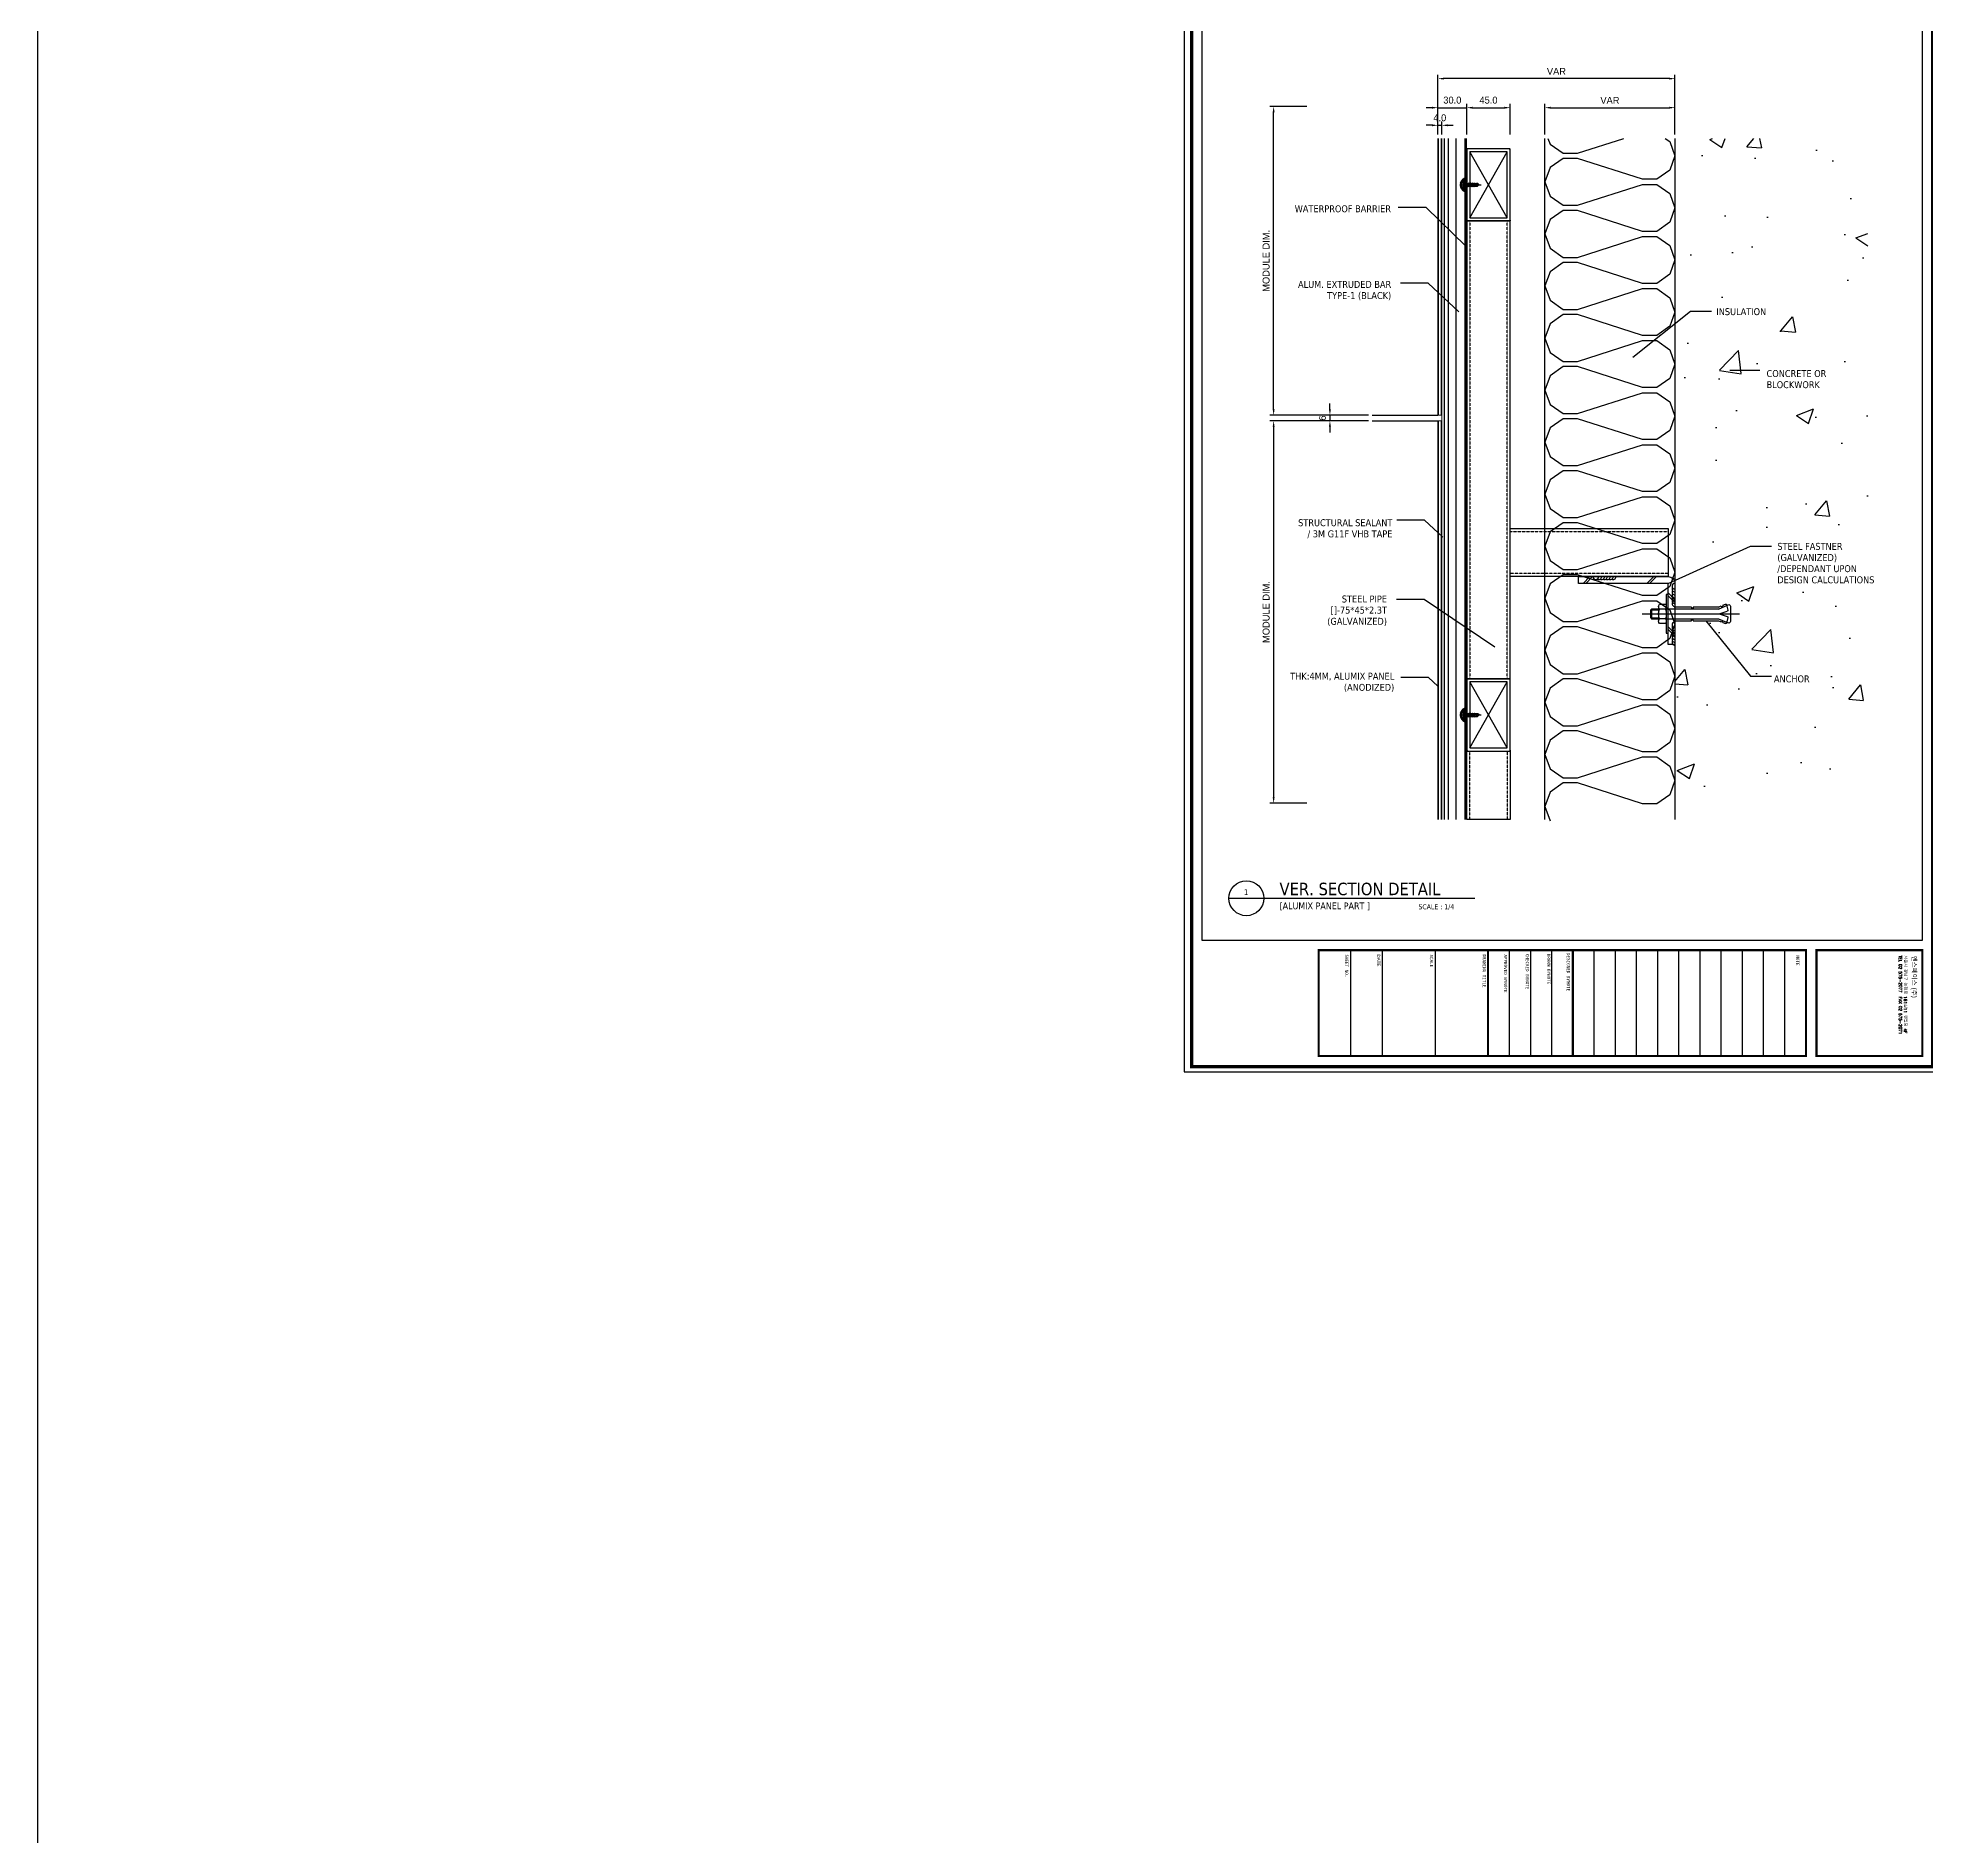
# Model space of a CAD drawing. Header units: millimetres. Extents: x 7297 to 60227, y -7497 to 19324.
# Drawn here: x 7297 to 9257, y 8174 to 10040 of the extents above; entities that cross this region are included whole.
import ezdxf

# ---------------------------------------------------------------- set-up
doc = ezdxf.new("R2010")
doc.units = ezdxf.units.MM
doc.linetypes.add('HIDDEN', pattern=[0.375, 0.25, -0.125])
doc.layers.add('NS_AL_PANEL', color=32, linetype='Continuous', lineweight=9)
for name, color, linetype in [('NS_BRACKET_NUTS', 1, 'Continuous'), ('NS_CAULKING', 8, 'Continuous'), ('NS_COL_L-GREY', 8, 'Continuous'), ('NS_COL_RED', 1, 'Continuous'), ('NS_COL_WHITE', 7, 'Continuous'), ('NS_COL_YELLOW', 2, 'Continuous'), ('NS_CON', 8, 'Continuous'), ('NS_DIM', 1, 'Continuous'), ('NS_FORM', 7, 'Continuous'), ('NS_FRAME', 253, 'Continuous'), ('NS_INSUL', 8, 'Continuous'), ('NS_PIPE_FRAME', 2, 'Continuous'), ('NS_RIVET_SCREW', 1, 'Continuous'), ('NS_TEXT', 2, 'Continuous'), ('NS_WATERPROOF', 150, 'Continuous'), ('NS_WELD', 1, 'Continuous')]:
    doc.layers.add(name, color=color, linetype=linetype)
doc.styles.add('Expo M', font='Expo M.ttf')
doc.styles.add('HGTXT', font='romans.shx', dxfattribs={"bigfont": 'whgtxt.shx'})
doc.dimstyles.new('DS2', dxfattribs={"dimscale": 2, "dimtxt": 1.8, "dimasz": 1.5, "dimexe": 1, "dimexo": 1, "dimgap": 0.5, "dimtad": 1, "dimtoh": 1, "dimdec": 1, "dimzin": 1, "dimdsep": 46, "dimtxsty": 'Expo M', "dimcen": 2, "dimadec": 1, "dimazin": 0, "dimtfac": 1, "dimtdec": 4, "dimtix": 1, "dimtmove": 1, "dimatfit": 3, "dimfxl": 1, "dimtolj": 1, "dimtzin": 1, "dimarcsym": 0})
doc.dimstyles.new('N-SPACE', dxfattribs={"dimscale": 4, "dimtxt": 1.8, "dimasz": 1.5, "dimexe": 1, "dimexo": 1, "dimgap": 1, "dimtad": 1, "dimtoh": 1, "dimdec": 1, "dimzin": 1, "dimdsep": 46, "dimtxsty": 'Expo M', "dimcen": 2, "dimclrd": 1, "dimclre": 1, "dimclrt": 2, "dimadec": 1, "dimazin": 0, "dimtfac": 1, "dimtdec": 1, "dimtix": 1, "dimtmove": 1, "dimatfit": 3, "dimfxl": 1, "dimtolj": 1, "dimtzin": 1, "dimarcsym": 0})

# ---------------------------------------------------------------- blocks, each defined once
blk = doc.blocks.new('AL-TEMPLATE')
at = {"color": 8}
for p, q in [((2716.8, 1393), (2800, 1393)), ((2716.8, 1376.3), (2800, 1376.3)), ((2716.8, 1359.7), (2800, 1359.7)), ((2716.8, 1343), (2800, 1343)), ((2716.8, 1326.4), (2800, 1326.4)), ((2716.8, 1309.8), (2800, 1309.8)), ((2716.8, 1293.1), (2800, 1293.1)), ((2716.8, 1276.5), (2800, 1276.5)), ((2716.8, 1259.8), (2800, 1259.8)), ((2716.8, 1243.2), (2800, 1243.2)), ((2716.8, 1209.9), (2800, 1209.9)), ((2716.8, 1193.3), (2800, 1193.3)), ((2716.8, 1176.6), (2800, 1176.6)), ((2716.8, 1118.4), (2800, 1118.4)), ((2716.8, 1076.8), (2800, 1076.8)), ((2716.8, 1051.8), (2800, 1051.8))]:
    blk.add_line(p, q, dxfattribs=at)
at = {"color": 7, "ltscale": 2}
blk.add_lwpolyline([(1972.3, 1515.2), (1972.3, 921.2), (2812.3, 921.2), (2812.3, 1515.2)], close=True, dxfattribs=at)
at = {"color": 8}
for points, const_width in [([(1976.3, 1509.4), (2808.3, 1509.4), (2808.3, 927), (1976.3, 927)], 2.5), ([(2716.8, 1501.3), (2800, 1501.3), (2800, 1418.1), (2716.8, 1418.1)], 1.66), ([(2716.8, 1409.8), (2800, 1409.8), (2800, 1026.9), (2716.8, 1026.9)], 1.66)]:
    blk.add_lwpolyline(points, close=True, dxfattribs=dict(at, const_width=const_width))
at = {"color": 9}
blk.add_lwpolyline([(1984.1, 1501.3), (2709.1, 1501.3), (2709.1, 935.2), (1984.1, 935.2)], close=True, dxfattribs=at)
at = {"color": 8, "const_width": 1.66}
for points in [[(2716.8, 1226.6), (2800, 1226.6)], [(2716.8, 1160), (2800, 1160)]]:
    blk.add_lwpolyline(points, dxfattribs=at)
at = {"insert": (2720.9, 1489.2), "char_height": 2.349, "attachment_point": 1, "style": 'HGTXT'}
blk.add_mtext('서울시 강남구 논현로 161길11 엔빌딩 4F\\PTEL 02 575-2077  FAX 02 575-2071', dxfattribs=at)
at = {"color": 146, "true_color": 0x105689, "insert": (2721.1, 1496.9), "char_height": 3.67, "attachment_point": 1, "style": 'HGTXT'}
blk.add_mtext('{\\fExpo M|b0|i0|c129|p18;엔스페이스 (주)}', dxfattribs=at)
at = {"color": 8, "width": 438.968, "attachment_point": 1}
for s, insert, char_height in [('NOTE', (2720.8, 1404.7), 2.56), ('DESIGNED BYNOTE', (2719, 1224.4), 2.556), ('DRAWN BYNOTE', (2719.6, 1209), 2.556), ('CHECKED BYNOTE', (2719.6, 1192.2), 2.556), ('APPROVED BYNOTE', (2720.1, 1175), 2.556), ('DRAWING TITLE', (2720.1, 1158.4), 2.556), ('SCALE', (2720.1, 1116.8), 2.56), ('{\\fﾱﾼﾸﾲ|b0|i0|c129|p49;DATE}', (2720.1, 1075.2), 2.556), ('SHEET NO.', (2720.1, 1050.2), 2.56)]:
    blk.add_mtext(s, dxfattribs=dict(at, insert=insert, char_height=char_height))
blk = doc.blocks.new('A$C0843732F')
for centre, start in [((0, -3), 90), ((0, -6), 150), ((0, -9), 150), ((0, -12), 150), ((0, -15), 150), ((0, -18), 150), ((0, -21), 150)]:
    blk.add_arc(centre, 3, start, 270)
blk = doc.blocks.new('set anchor')
for p, q in [((-8.9, 56.5), (-10.1, 59.4)), ((-3.7, 61.8), (-9.5, 60.5)), ((-5, 52), (-9.4, 62.2)), ((7.9, 64.5), (-7.9, 64.5)), ((0, 52.8), (-2.7, 61.3)), ((0, -27.2), (0, 74.1)), ((0, 52.8), (2.7, 61.3)), ((9.5, 60.5), (3.7, 61.8)), ((5, 52), (9.4, 62.2)), ((8.9, 56.5), (10.1, 59.4)), ((-8.9, 56.5), (-8, 56.8)), ((-8.2, 54.8), (-7.3, 55.2)), ((-7.1, 52), (-8.2, 54.8)), ((-7.3, 55.2), (-8, 56.8)), ((-7.1, 25.8), (-7.1, 52)), ((-5, -2), (-5, 52)), ((5, 52), (5, -2)), ((7.1, 52), (8.2, 54.8)), ((7.1, 52), (7.1, 25.8)), ((7.3, 55.2), (8, 56.8)), ((8.2, 54.8), (7.3, 55.2)), ((8.9, 56.5), (8, 56.8)), ((-7.1, 25.8), (-5.8, 25.8)), ((-7.1, 6), (-7.1, 24.2)), ((-7.1, 24.2), (-5.8, 24.2)), ((-5.8, 24.2), (-5.8, 25.8)), ((7.1, 25.8), (5.8, 25.8)), ((5.8, 24.2), (5.8, 25.8)), ((7.1, 24.2), (5.8, 24.2)), ((7.1, 24.2), (7.1, 6)), ((-20, 0), (20, 0)), ((-20, -2), (-20, 0)), ((20, 0), (20, -2)), ((20, -2), (-20, -2)), ((7.5, -2), (-7.5, -2)), ((7.5, -2), (-7.5, -2)), ((7.5, -10), (-7.5, -10)), ((-5, -3), (-5, -9)), ((-5, -17.4), (-5, -10)), ((5, -17.4), (-5, -17.4)), ((-4.2, -18.2), (-5, -17.4)), ((-4.2, -18.2), (-4.2, -10)), ((-4.2, -18.2), (4.2, -18.2)), ((4.2, -18.2), (4.2, -10)), ((5, -17.4), (4.2, -18.2)), ((5, -3), (5, -9)), ((5, -10), (5, -17.4))]:
    blk.add_line(p, q)
blk.add_lwpolyline([(5, -3, 0.202073), (-5, -3, 0.404145), (-10, -3), (-10, -9, 0.404145), (-5, -9, 0.202073), (5, -9, 0.404145), (10, -9), (10, -3, 0.404145)], format="xyb", close=True)
for centre, radius, start, end in [((-9.3, 59.7), 0.833, 102.5288, 201.8014), ((-7.9, 62.8), 1.67, 90, 203.4287), ((-3.5, 61), 0.833, 17.6501, 102.5288), ((3.5, 61), 0.833, 77.4712, 162.3499), ((7.9, 62.8), 1.67, 336.5713, 90), ((9.3, 59.7), 0.833, 338.1986, 77.4712)]:
    blk.add_arc(centre, radius, start, end)
blk = doc.blocks.new('*D737')
at = {"layer": 'NS_DIM', "color": 1, "lineweight": -2, "transparency": 16777216}
for p, q in [((8861.1, 9939.3), (8861.1, 9971.2)), ((8867.1, 9967.2), (8990.1, 9967.2)), ((8996.1, 9939.3), (8996.1, 9971.2))]:
    blk.add_line(p, q, dxfattribs=at)
at = {"layer": 'NS_DIM', "color": 1, "transparency": 16777216}
for points in [[(8867.1, 9968.2), (8867.1, 9966.2), (8861.1, 9967.2)], [(8990.1, 9968.2), (8990.1, 9966.2), (8996.1, 9967.2)]]:
    blk.add_solid(points, dxfattribs=at)
at = {"layer": 'NS_DIM', "color": 2, "transparency": 16777216, "insert": (8928.6, 9974.8), "char_height": 7.2, "attachment_point": 5, "style": 'Expo M'}
blk.add_mtext('\\A1;VAR', dxfattribs=at)
blk = doc.blocks.new('*D736')
at = {"layer": 'NS_DIM', "color": 1, "lineweight": -2, "transparency": 16777216}
for p, q in [((8780.1, 9939.3), (8780.1, 9971.2)), ((8786.1, 9967.2), (8819.1, 9967.2)), ((8825.1, 9939.3), (8825.1, 9971.2))]:
    blk.add_line(p, q, dxfattribs=at)
at = {"layer": 'NS_DIM', "color": 1, "transparency": 16777216}
for points in [[(8786.1, 9968.2), (8786.1, 9966.2), (8780.1, 9967.2)], [(8819.1, 9968.2), (8819.1, 9966.2), (8825.1, 9967.2)]]:
    blk.add_solid(points, dxfattribs=at)
at = {"layer": 'NS_DIM', "color": 2, "transparency": 16777216, "insert": (8802.6, 9975), "char_height": 7.2, "attachment_point": 5, "style": 'Expo M'}
blk.add_mtext('\\A1;45.0', dxfattribs=at)
blk = doc.blocks.new('*D735')
at = {"layer": 'NS_DIM', "color": 1, "lineweight": -2, "transparency": 16777216}
for p, q in [((8744.1, 9967.2), (8738.1, 9967.2)), ((8750.1, 9939.3), (8750.1, 9971.2)), ((8750.1, 9967.2), (8780.1, 9967.2)), ((8780.1, 9939.3), (8780.1, 9971.2)), ((8786.1, 9967.2), (8792.1, 9967.2))]:
    blk.add_line(p, q, dxfattribs=at)
at = {"layer": 'NS_DIM', "color": 1, "transparency": 16777216}
for points in [[(8744.1, 9968.2), (8744.1, 9966.2), (8750.1, 9967.2)], [(8786.1, 9968.2), (8786.1, 9966.2), (8780.1, 9967.2)]]:
    blk.add_solid(points, dxfattribs=at)
at = {"layer": 'NS_DIM', "color": 2, "transparency": 16777216, "insert": (8765.1, 9975), "char_height": 7.2, "attachment_point": 5, "style": 'Expo M'}
blk.add_mtext('\\A1;30.0', dxfattribs=at)
blk = doc.blocks.new('*D734')
at = {"layer": 'NS_DIM', "color": 1, "lineweight": -2, "transparency": 16777216}
for p, q in [((8744.1, 9948.9), (8738.1, 9948.9)), ((8750.1, 9939.3), (8750.1, 9952.9)), ((8750.1, 9948.9), (8754.1, 9948.9)), ((8754.1, 9939.3), (8754.1, 9952.9)), ((8760.1, 9948.9), (8766.1, 9948.9))]:
    blk.add_line(p, q, dxfattribs=at)
at = {"layer": 'NS_DIM', "color": 1, "transparency": 16777216}
for points in [[(8744.1, 9949.9), (8744.1, 9947.9), (8750.1, 9948.9)], [(8760.1, 9949.9), (8760.1, 9947.9), (8754.1, 9948.9)]]:
    blk.add_solid(points, dxfattribs=at)
at = {"layer": 'NS_DIM', "color": 2, "transparency": 16777216, "insert": (8752.1, 9956.7), "char_height": 7.2, "attachment_point": 5, "style": 'Expo M'}
blk.add_mtext('\\A1;4.0', dxfattribs=at)
blk = doc.blocks.new('*D733')
at = {"layer": 'NS_DIM', "color": 1, "lineweight": -2, "transparency": 16777216}
for p, q in [((8750.1, 9939.3), (8750.1, 10001.3)), ((8990.1, 9997.3), (8756.1, 9997.3)), ((8996.1, 9939.3), (8996.1, 10001.3))]:
    blk.add_line(p, q, dxfattribs=at)
at = {"layer": 'NS_DIM', "color": 1, "transparency": 16777216}
for points in [[(8756.1, 9998.3), (8756.1, 9996.3), (8750.1, 9997.3)], [(8990.1, 9998.3), (8990.1, 9996.3), (8996.1, 9997.3)]]:
    blk.add_solid(points, dxfattribs=at)
at = {"layer": 'NS_DIM', "color": 2, "transparency": 16777216, "insert": (8873.1, 10004.9), "char_height": 7.2, "attachment_point": 5, "style": 'Expo M'}
blk.add_mtext('\\A1;VAR', dxfattribs=at)
blk = doc.blocks.new('*D732')
at = {"layer": 'NS_DIM', "color": 1, "lineweight": -2, "transparency": 16777216}
for p, q in [((8678.1, 9642.2), (8575.7, 9642.2)), ((8579.7, 9636.2), (8579.7, 9251.7)), ((8614.1, 9245.7), (8575.7, 9245.7))]:
    blk.add_line(p, q, dxfattribs=at)
at = {"layer": 'NS_DIM', "color": 1, "transparency": 16777216}
for points in [[(8578.7, 9636.2), (8580.7, 9636.2), (8579.7, 9642.2)], [(8578.7, 9251.7), (8580.7, 9251.7), (8579.7, 9245.7)]]:
    blk.add_solid(points, dxfattribs=at)
at = {"layer": 'NS_DIM', "color": 2, "transparency": 16777216, "insert": (8571.9, 9443.9), "char_height": 7.2, "attachment_point": 5, "rotation": 90, "style": 'Expo M'}
blk.add_mtext('\\A1;MODULE DIM.', dxfattribs=at)
blk = doc.blocks.new('*D731')
at = {"layer": 'NS_DIM', "color": 1, "lineweight": -2, "transparency": 16777216}
for p, q in [((8614.1, 9968.3), (8575.7, 9968.3)), ((8579.7, 9654.2), (8579.7, 9962.3)), ((8678.1, 9648.2), (8575.7, 9648.2))]:
    blk.add_line(p, q, dxfattribs=at)
at = {"layer": 'NS_DIM', "color": 1, "transparency": 16777216}
for points in [[(8578.7, 9962.3), (8580.7, 9962.3), (8579.7, 9968.3)], [(8578.7, 9654.2), (8580.7, 9654.2), (8579.7, 9648.2)]]:
    blk.add_solid(points, dxfattribs=at)
at = {"layer": 'NS_DIM', "color": 2, "transparency": 16777216, "insert": (8571.9, 9808.3), "char_height": 7.2, "attachment_point": 5, "rotation": 90, "style": 'Expo M'}
blk.add_mtext('\\A1;MODULE DIM.', dxfattribs=at)
blk = doc.blocks.new('*D730')
at = {"layer": 'NS_DIM', "color": 1, "lineweight": -2, "transparency": 16777216}
for p, q in [((8638.1, 9654.2), (8638.1, 9660.2)), ((8678.1, 9648.2), (8634.1, 9648.2)), ((8678.1, 9642.2), (8634.1, 9642.2)), ((8638.1, 9648.2), (8638.1, 9642.2)), ((8638.1, 9636.2), (8638.1, 9630.2))]:
    blk.add_line(p, q, dxfattribs=at)
at = {"layer": 'NS_DIM', "color": 1, "transparency": 16777216}
for points in [[(8637.1, 9654.2), (8639.1, 9654.2), (8638.1, 9648.2)], [(8637.1, 9636.2), (8639.1, 9636.2), (8638.1, 9642.2)]]:
    blk.add_solid(points, dxfattribs=at)
at = {"layer": 'NS_DIM', "color": 2, "transparency": 16777216, "insert": (8630.4, 9645.2), "char_height": 7.2, "attachment_point": 5, "rotation": 90, "style": 'Expo M'}
blk.add_mtext('\\A1;6', dxfattribs=at)
blk = doc.blocks.new('피스')
for p, q in [((-4, 1.5), (-4, 1)), ((-4, 1.5), (4, 1.5)), ((-3, 0), (3, 0)), ((-0.5, 3), (-0.4, 2.3)), ((-0.4, 2.3), (0.4, 2.3)), ((0, 5), (0, -16.8)), ((0.5, 3), (0.4, 2.3)), ((4, 1.5), (4, 1)), ((2, -1.5), (-2, -2)), ((-1.5, -1.5), (-2, -2)), ((-2, -2), (-1.5, -2.5)), ((-1.5, -3.5), (-2, -4)), ((2, -3.5), (-2, -4)), ((-2, -4), (-1.5, -4.5)), ((-1.5, -5.5), (-2, -6)), ((2, -5.5), (-2, -6)), ((-2, -6), (-1.5, -6.5)), ((-1.5, -7.5), (-2, -8)), ((2, -7.5), (-2, -8)), ((-2, -8), (-1.5, -8.5)), ((-1.5, -9.5), (-2, -10)), ((2, -9.5), (-2, -10)), ((-2, -10), (-1.5, -10.5)), ((-1.5, -0.5), (-1.5, -1.5)), ((1.5, -1), (-1.5, -1.5)), ((1.5, -2), (-1.5, -2.5)), ((-1.5, -2.5), (-1.5, -3.5)), ((1.5, -3), (-1.5, -3.5)), ((1.5, -4), (-1.5, -4.5)), ((-1.5, -4.5), (-1.5, -5.5)), ((1.5, -5), (-1.5, -5.5)), ((1.5, -6), (-1.5, -6.5)), ((-1.5, -6.5), (-1.5, -7.5)), ((1.5, -7), (-1.5, -7.5)), ((1.5, -8), (-1.5, -8.5)), ((-1.5, -8.5), (-1.5, -9.5)), ((1.5, -9), (-1.5, -9.5)), ((1.5, -10), (-1.5, -10.5)), ((-1.5, -10.5), (-1.5, -13.5)), ((0, -15), (-1.5, -13.5)), ((-1.3, -13.5), (-1.3, -12)), ((0, -15), (-1.3, -13.5)), ((0, -15), (1.5, -13)), ((1.5, -13), (0.6, -11.5)), ((1.5, -0.5), (1.5, -1)), ((1.5, -1), (2, -1.5)), ((2, -1.5), (1.5, -2)), ((1.5, -2), (1.5, -3)), ((1.5, -3), (2, -3.5)), ((2, -3.5), (1.5, -4)), ((1.5, -4), (1.5, -5)), ((1.5, -5), (2, -5.5)), ((2, -5.5), (1.5, -6)), ((1.5, -6), (1.5, -7)), ((1.5, -7), (2, -7.5)), ((2, -7.5), (1.5, -8)), ((1.5, -8), (1.5, -9)), ((1.5, -9), (2, -9.5)), ((2, -9.5), (1.5, -10)), ((1.5, -10), (1.5, -13))]:
    blk.add_line(p, q)
for centre, radius, start, end in [((0, -3.1), 6.08, 94.7146, 131.1121), ((-3, 1), 1, 180, 270), ((-2, -0.5), 0.5, 0, 90), ((0, -3.1), 6.08, 48.8879, 85.2854), ((2, -0.5), 0.5, 90, 180), ((3, 1), 1, 270, 0), ((-0.3, -12), 1, 30.0863, 180)]:
    blk.add_arc(centre, radius, start, end)
blk = doc.blocks.new('N-SCREW')
blk.add_blockref('피스', (17.3, -1))
blk = doc.blocks.new('*U99')
for p, q in [((1, 75), (0, 75)), ((0, 74), (0, 75)), ((0, 74), (0, 1)), ((44, 75), (1, 75)), ((3.2, 3.2), (41.8, 71.8)), ((41.8, 3.2), (3.2, 71.8)), ((44, 75), (45, 75)), ((45, 74), (45, 75)), ((45, 1), (45, 74)), ((0, 1), (0, 0)), ((1, 0), (0, 0)), ((45, 1), (45, 0)), ((1, 0), (44, 0)), ((44, 0), (45, 0))]:
    blk.add_line(p, q)
blk.add_lwpolyline([(3.2, 71.8), (3.2, 3.2), (41.8, 3.2), (41.8, 71.8)], close=True)
for centre, start, end in [((1, 74), 90, 180), ((44, 74), 0, 90), ((1, 1), 180, 270), ((44, 1), 270, 0)]:
    blk.add_arc(centre, 1, start, end)
blk = doc.blocks.new('*U160')
blk.add_lwpolyline([(0, 0), (45, 0), (45, 475), (0, 475)], close=True)
at = {"linetype": 'HIDDEN'}
blk.add_lwpolyline([(3.2, 0), (41.8, 0), (41.8, 475), (3.2, 475)], close=True, dxfattribs=at)
blk = doc.blocks.new('*U161')
blk.add_lwpolyline([(0, 0), (45, 0), (45, 71.1), (0, 71.1)], close=True)
at = {"linetype": 'HIDDEN'}
blk.add_lwpolyline([(3.2, 0), (41.8, 0), (41.8, 71.1), (3.2, 71.1)], close=True, dxfattribs=at)
blk = doc.blocks.new('*U163')
blk.add_lwpolyline([(0, 0), (50, 0), (50, 164), (0, 164)], close=True)
at = {"linetype": 'HIDDEN'}
blk.add_lwpolyline([(3.2, 0), (46.8, 0), (46.8, 164), (3.2, 164)], close=True, dxfattribs=at)

msp = doc.modelspace()

# ---------------------------------------------------------------- hatches: boundary and pattern name
at = {"layer": 'NS_CAULKING'}
h = msp.add_hatch(dxfattribs=at)
h.set_pattern_fill('ANSI37', color=256, scale=5, angle=90, style=0)
h.set_pattern_definition([(135, (4746.1831, 12371.59254), (-0.44194174, -0.44194174), []), (225, (4746.1831, 12371.59254), (0.44194174, -0.44194174), [])])
h.paths.add_polyline_path([(8776.61, 9883.14, -0.160163), (8775.13, 9886.64), (8775.8, 9886.74), (8775.8, 9887.14), (8773.11, 9887.14, 0.3187278), (8778.11, 9880.1), (8778.11, 9884.14, -0.4142136), (8777.11, 9883.14)])
h.paths.add_polyline_path([(8773.11, 9887.14), (8775.8, 9887.14), (8775.8, 9887.54), (8775.13, 9887.64, -0.160163), (8776.61, 9891.14), (8777.11, 9891.14, -0.4142136), (8778.11, 9890.14), (8778.11, 9894.18, 0.3187278)])
h = msp.add_hatch(dxfattribs=at)
h.set_pattern_fill('ANSI37', color=256, scale=5, angle=90, style=0)
h.set_pattern_definition([(135, (4746.1831, 11821.59254), (-0.44194174, -0.44194174), []), (225, (4746.1831, 11821.59254), (0.44194174, -0.44194174), [])])
h.paths.add_polyline_path([(8776.61, 9333.14, -0.160163), (8775.13, 9336.64), (8775.8, 9336.74), (8775.8, 9337.14), (8773.11, 9337.14, 0.3187278), (8778.11, 9330.1), (8778.11, 9334.14, -0.4142136), (8777.11, 9333.14)])
h.paths.add_polyline_path([(8773.11, 9337.14), (8775.8, 9337.14), (8775.8, 9337.54), (8775.13, 9337.64, -0.160163), (8776.61, 9341.14), (8777.11, 9341.14, -0.4142136), (8778.11, 9340.14), (8778.11, 9344.18, 0.3187278)])
at = {"layer": 'NS_CON'}
h = msp.add_hatch(dxfattribs=at)
h.set_pattern_fill('AR-CONC', color=256)
h.set_pattern_definition([(50, (126611.12, 21824), (182.18467, -15.93909), [19.05, -209.55]), (355, (126611.12, 21824), (-35.24342, 191.05685), [15.24, -167.64058]), (100.45144, (126626.3, 21822.67), (146.94125, 175.11775), [16.19, -178.09024]), (46.1842, (126611.12, 21874.8), (271.07904, -42.04233), [28.575, -314.325]), (96.63556, (126633.71, 21871.3), (237.40413, 247.4261), [24.285, -267.1356]), (351.18415, (126611.12, 21874.8), (237.40413, 247.4261), [22.85997, -251.4597]), (21, (126636.52, 21862.1), (151.6144, -102.2652), [19.05, -209.55]), (326, (126636.52, 21862.1), (61.80203, 184.18797), [15.24, -167.64]), (71.45144, (126649.16, 21853.58), (213.41642, 81.92277), [16.19, -178.08994]), (37.5, (126611.124, 21824), (3.088603, 84.55504), [0, -165.608, 0, -170.18, 0, -168.275]), (7.5, (126611.12, 21824), (66.81966, 100.180575), [0, -97.028, 0, -161.798, 0, -64.135]), (327.5, (126554.48, 21824), (135.590595, -5.728744), [0, -63.5, 0, -198.12, 0, -262.89]), (317.5, (126529.08, 21824), (148.12918, 25.42649), [0, -82.55, 0, -131.572, 0, -186.69])])
h.paths.add_polyline_path([(8996.11, 9935.29), (9196.11, 9935.29), (9196.11, 9228.56), (8996.11, 9228.56)])

# ---------------------------------------------------------------- linework, layer by layer
at = {"layer": 'NS_AL_PANEL'}
for p, q in [((8750.11, 9648.18), (8750.11, 9935.29)), ((8750.61, 9648.18), (8750.61, 9935.29)), ((8753.61, 9648.18), (8753.61, 9935.29)), ((8754.11, 9648.18), (8754.11, 9935.29)), ((8750.11, 9648.18), (8754.11, 9648.18)), ((8750.11, 9228.56), (8750.11, 9642.18)), ((8750.11, 9642.18), (8754.11, 9642.18)), ((8750.61, 9228.56), (8750.61, 9642.18)), ((8753.61, 9642.18), (8753.61, 9228.56)), ((8754.11, 9642.18), (8754.11, 9648.18)), ((8754.11, 9642.18), (8754.11, 9228.56))]:
    msp.add_line(p, q, dxfattribs=at)
at = {"layer": 'NS_BRACKET_NUTS'}
msp.add_lwpolyline([(8896.11, 9473.6), (8896.11, 9480.6), (8989.11, 9480.6, -0.4142136), (8996.11, 9473.6), (8996.11, 9410.35), (8989.11, 9410.35), (8989.11, 9473.6)], format="xyb", close=True, dxfattribs=at)
at = {"layer": 'NS_CAULKING'}
for centre in [(8780.58, 9887.14), (8780.58, 9337.14)]:
    msp.add_arc(centre, 7.46, 109.2859, 250.7141, dxfattribs=at)
at = {"layer": 'NS_COL_L-GREY'}
for p, q in [((8756.61, 9935.29), (8756.61, 9228.56)), ((8760.83, 9935.29), (8760.83, 9228.56)), ((8768.57, 9935.29), (8768.57, 9228.56)), ((8778.11, 9935.29), (8778.11, 9228.56))]:
    msp.add_line(p, q, dxfattribs=at)
at = {"layer": 'NS_COL_RED', "ltscale": 8}
for p, q in [((8900.84, 9473.6), (8907.84, 9480.6)), ((8903.66, 9473.6), (8910.66, 9480.6)), ((8967, 9473.6), (8974, 9480.6)), ((8969.83, 9473.6), (8976.83, 9480.6)), ((8989.11, 9463.63), (8996.11, 9456.63)), ((8989.11, 9460.8), (8996.11, 9453.8)), ((8989.11, 9428.68), (8996.11, 9421.68)), ((8989.11, 9425.85), (8996.11, 9418.85))]:
    msp.add_line(p, q, dxfattribs=at)
at = {"layer": 'NS_COL_WHITE'}
msp.add_line((8533.32, 9146.92), (8788.46, 9146.92), dxfattribs=at)
msp.add_circle((8551.46, 9146.92), 18.14, dxfattribs=at)
at = {"layer": 'NS_COL_YELLOW'}
msp.add_line((8996.11, 9935.29), (8996.11, 9228.56), dxfattribs=at)
at = {"layer": 'NS_DIM'}
for p, q in [((8682.08, 9648.18), (8750.11, 9648.18)), ((8682.08, 9642.18), (8750.11, 9642.18))]:
    msp.add_line(p, q, dxfattribs=at)
at = {"layer": 'NS_FORM'}
msp.add_lwpolyline([(7297.45, 19323.52), (19555.55, 19323.52), (19555.55, -2069.48), (7297.45, -2069.48)], close=True, dxfattribs=at)
at = {"layer": 'NS_INSUL'}
msp.add_line((8861.11, 9228.56), (8861.11, 9935.29), dxfattribs=at)
for points in [[(8986.06, 9935.29), (8990.71, 9932.03), (8996.11, 9917.18), (8990.71, 9902.33), (8977.21, 9892.88), (8962.36, 9892.88), (8894.86, 9914.48), (8880.01, 9914.48), (8866.51, 9905.03), (8861.11, 9890.18), (8866.51, 9875.33), (8880.01, 9865.88), (8894.86, 9865.88), (8962.36, 9887.48), (8977.21, 9887.48), (8990.71, 9878.03), (8996.11, 9863.18), (8990.71, 9848.33), (8977.21, 9838.88), (8962.36, 9838.88), (8894.86, 9860.48), (8880.01, 9860.48), (8866.51, 9851.03), (8861.11, 9836.18), (8866.51, 9821.33), (8880.01, 9811.88), (8894.86, 9811.88), (8962.36, 9833.48), (8977.21, 9833.48), (8990.71, 9824.03), (8996.11, 9809.18), (8990.71, 9794.33), (8977.21, 9784.88), (8962.36, 9784.88), (8894.86, 9806.48), (8880.01, 9806.48), (8866.51, 9797.03), (8861.11, 9782.18), (8866.51, 9767.33), (8880.01, 9757.88), (8894.86, 9757.88), (8962.36, 9779.48), (8977.21, 9779.48), (8990.71, 9770.03), (8996.11, 9755.18), (8990.71, 9740.33), (8977.21, 9730.88), (8962.36, 9730.88), (8894.86, 9752.48), (8880.01, 9752.48), (8866.51, 9743.03), (8861.11, 9728.18), (8866.51, 9713.33), (8880.01, 9703.88), (8894.86, 9703.88), (8962.36, 9725.48), (8977.21, 9725.48), (8990.71, 9716.03), (8996.11, 9701.18), (8990.71, 9686.33), (8977.21, 9676.88), (8962.36, 9676.88), (8894.86, 9698.48), (8880.01, 9698.48), (8866.51, 9689.03), (8861.11, 9674.18), (8866.51, 9659.33), (8880.01, 9649.88), (8894.86, 9649.88), (8962.36, 9671.48), (8977.21, 9671.48), (8990.71, 9662.03), (8996.11, 9647.18), (8990.71, 9632.33), (8977.21, 9622.88), (8962.36, 9622.88), (8894.86, 9644.48), (8880.01, 9644.48), (8866.51, 9635.03), (8861.11, 9620.18), (8866.51, 9605.33), (8880.01, 9595.88), (8894.86, 9595.88), (8962.36, 9617.48), (8977.21, 9617.48), (8990.71, 9608.03), (8996.11, 9593.18), (8990.71, 9578.33), (8977.21, 9568.88), (8962.36, 9568.88), (8894.86, 9590.48), (8880.01, 9590.48), (8866.51, 9581.03), (8861.11, 9566.18)], [(8864.35, 9935.29), (8866.51, 9929.33), (8880.01, 9919.88), (8894.86, 9919.88), (8943.01, 9935.29)], [(8861.11, 9566.18), (8866.51, 9551.33), (8880.01, 9541.88), (8894.86, 9541.88), (8962.36, 9563.48), (8977.21, 9563.48), (8990.71, 9554.03), (8996.11, 9539.18), (8990.71, 9524.33), (8977.21, 9514.88), (8962.36, 9514.88), (8894.86, 9536.48), (8880.01, 9536.48), (8866.51, 9527.03), (8861.11, 9512.18), (8866.51, 9497.33), (8880.01, 9487.88), (8894.86, 9487.88), (8962.36, 9509.48), (8977.21, 9509.48), (8990.71, 9500.03), (8996.11, 9485.18), (8990.71, 9470.33), (8977.21, 9460.88), (8962.36, 9460.88), (8894.86, 9482.48), (8880.01, 9482.48), (8866.51, 9473.03), (8861.11, 9458.18), (8866.51, 9443.33), (8880.01, 9433.88), (8894.86, 9433.88), (8962.36, 9455.48), (8977.21, 9455.48), (8990.71, 9446.03), (8996.11, 9431.18), (8990.71, 9416.33), (8977.21, 9406.88), (8962.36, 9406.88), (8894.86, 9428.48), (8880.01, 9428.48), (8866.51, 9419.03), (8861.11, 9404.18), (8866.51, 9389.33), (8880.01, 9379.88), (8894.86, 9379.88), (8962.36, 9401.48), (8977.21, 9401.48), (8990.71, 9392.03), (8996.11, 9377.18), (8990.71, 9362.33), (8977.21, 9352.88), (8962.36, 9352.88), (8894.86, 9374.48), (8880.01, 9374.48), (8866.51, 9365.03), (8861.11, 9350.18), (8866.51, 9335.33), (8880.01, 9325.88), (8894.86, 9325.88), (8962.36, 9347.48), (8977.21, 9347.48), (8990.71, 9338.03), (8996.11, 9323.18), (8990.71, 9308.33), (8977.21, 9298.88), (8962.36, 9298.88), (8894.86, 9320.48), (8880.01, 9320.48), (8866.51, 9311.03), (8861.11, 9296.18), (8866.51, 9281.33), (8880.01, 9271.88), (8894.86, 9271.88), (8962.36, 9293.48), (8977.21, 9293.48), (8990.71, 9284.03), (8996.11, 9269.18), (8990.71, 9254.33), (8977.21, 9244.88), (8962.36, 9244.88), (8894.86, 9266.48), (8880.01, 9266.48), (8866.51, 9257.03), (8861.11, 9242.18), (8866.51, 9227.33)]]:
    msp.add_lwpolyline(points, dxfattribs=at)
at = {"layer": 'NS_WATERPROOF', "ltscale": 3}
for p, q in [((8779.11, 9935.29), (8779.11, 9228.56)), ((8779.61, 9935.29), (8779.61, 9228.56))]:
    msp.add_line(p, q, dxfattribs=at)

# ---------------------------------------------------------------- block references
at = {"layer": 'NS_BRACKET_NUTS', "xscale": -1, "rotation": 270}
msp.add_blockref('set anchor', (8989.11, 9441.98), dxfattribs=at)
at = {"layer": 'NS_FORM', "xscale": 1.32, "yscale": 1.32, "zscale": 1.32, "rotation": 270}
msp.add_blockref('AL-TEMPLATE', (7270.99, 12679.14), dxfattribs=at)
at = {"layer": 'NS_FRAME'}
msp.add_blockref('*U160', (8780.11, 9374.64), dxfattribs=at)
at = {"layer": 'NS_FRAME', "xscale": -1}
for name, p, rotation in [('*U163', (8825.11, 9480.6), 270), ('*U161', (8780.11, 9299.64), 180)]:
    msp.add_blockref(name, p, dxfattribs=dict(at, rotation=rotation))
at = {"layer": 'NS_PIPE_FRAME'}
for p in [(8780.11, 9849.64), (8780.11, 9299.64)]:
    msp.add_blockref('*U99', p, dxfattribs=at)
at = {"layer": 'NS_RIVET_SCREW', "xscale": -1, "rotation": 90}
for p in [(8777.08, 9904.39), (8777.08, 9354.39)]:
    msp.add_blockref('N-SCREW', p, dxfattribs=at)
at = {"layer": 'NS_WELD', "extrusion": (0, 0, -1), "xscale": -1, "zscale": -1, "rotation": 270}
msp.add_blockref('A$C0843732F', (-8910.93, 9480.6), dxfattribs=at)
at = {"layer": 'NS_WELD', "extrusion": (0, 0, -1), "xscale": -1, "zscale": -1}
for p in [(-8996.11, 9473.6), (-8996.11, 9433.44)]:
    msp.add_blockref('A$C0843732F', p, dxfattribs=at)

# ---------------------------------------------------------------- texts
at = {"layer": 'NS_TEXT', "line_spacing_factor": 0.963855}
for s, insert, char_height, width, attachment_point in [('\\pxqr;{\\fTahoma|b0|i0|c0|p34;WATERPROOF BARRIER}', (8701.45, 9865.89), 7.2, 112.4594, 3), ('\\pxqr;{\\fTahoma|b0|i0|c0|p34;ALUM. EXTRUDED BAR\\fTahoma|b0|i0|c129|p34;\\PTYPE-1 \\fTahoma|b0|i0|c0|p34;(\\fTahoma|b0|i0|c129|p34;BLACK\\fTahoma|b0|i0|c0|p34;)}', (8586.35, 9787.42), 7.2, 115.355, 1), ('\\pxql;{\\fTahoma|b0|i0|c0|p34;INSULATION}', (9157.5, 9759.14), 7.2, 118.4981, 3), ('\\pxql;{\\fTahoma|b0|i0|c129|p34;CONCRETE OR BLOCKWORK}', (9193, 9676.02), 7.2, 101.8813, 9), ('\\pxqr;{\\fTahoma|b0|i0|c0|p34;STRUCTURAL SEALANT\\P/ 3M G11F VHB TAPE}', (8593.59, 9520.46), 7.2, 109.3471, 7), ('\\pxql;{\\fTahoma|b0|i0|c0|p34;STEEL \\fTahoma|b0|i0|c129|p34;FASTNER\\fTahoma|b0|i0|c0|p34;\\P(GALVANIZED)\\fTahoma|b0|i0|c129|p34;\\P/DEPENDANT UPON DESIGN CALCULATIONS}', (9102.29, 9515.6), 7.2, 115.6898, 1), ('\\pxqr;{\\fTahoma|b0|i0|c0|p34;STEEL PIPE\\P[]-\\fTahoma|b0|i0|c129|p34;75\\fTahoma|b0|i0|c0|p34;*\\fTahoma|b0|i0|c129|p34;4\\fTahoma|b0|i0|c0|p34;5*\\fTahoma|b0|i0|c129|p34;2\\fTahoma|b0|i0|c0|p34;.\\fTahoma|b0|i0|c129|p34;3\\fTahoma|b0|i0|c0|p34;T\\P(GALVANIZED)}', (8626.28, 9461), 7.2, 71.0245, 1), ('\\pxqr;{\\fTahoma|b0|i0|c0|p34;T\\fTahoma|b0|i0|c129|p34;HK:4MM,\\fTahoma|b0|i0|c0|p34; \\fTahoma|b0|i0|c129|p34;ALUMIX\\fTahoma|b0|i0|c0|p34; PANEL\\P(\\fTahoma|b0|i0|c129|p34;ANODIZED\\fTahoma|b0|i0|c0|p34;)}', (8568.76, 9380.89), 7.2, 136.0889, 1), ('\\pxql;{\\fTahoma|b0|i0|c129|p34;ANCHOR}', (9200.56, 9370.78), 7.2, 101.7894, 9), ('\\fTahoma;1', (8548.85, 9150.1), 6, 8.9419, 7), ('\\fTahoma;VER. SECTION DETAIL', (8585.81, 9149.8), 12.96, 191.1391, 7), ('\\fTahoma;[ALUMIX PANEL PART ]', (8585.81, 9134.22), 7, 105.1355, 7), ('\\fTahoma;SCALE : 1/4', (8729.97, 9134.76), 5.184, 42.074, 7)]:
    msp.add_mtext(s, dxfattribs=dict(at, insert=insert, char_height=char_height, width=width, attachment_point=attachment_point))

# ---------------------------------------------------------------- dimensions: what is measured, and where the dimension line sits
at = {"layer": 'NS_DIM'}
for base, p1, p2, picture, middle in [((8750.11, 9997.31), (8996.11, 9935.29), (8750.11, 9935.29), '*D733', (8873.11, 10004.91)), ((8996.11, 9967.24), (8861.11, 9935.29), (8996.11, 9935.29), '*D737', (8928.61, 9974.84))]:
    dim = msp.add_linear_dim(base=base, p1=p1, p2=p2, text='VAR', dimstyle='N-SPACE', dxfattribs=at)
    dim.commit()
    dim.dimension.update_dxf_attribs({"geometry": picture, "text_midpoint": middle})
for base, p1, p2, picture, middle in [((8780.11, 9967.24), (8750.11, 9935.29), (8780.11, 9935.29), '*D735', (8765.11, 9975.02)), ((8825.11, 9967.24), (8780.11, 9935.29), (8825.11, 9935.29), '*D736', (8802.61, 9975.02)), ((8754.11, 9948.93), (8750.11, 9935.29), (8754.11, 9935.29), '*D734', (8752.11, 9956.71))]:
    dim = msp.add_linear_dim(base=base, p1=p1, p2=p2, dimstyle='N-SPACE', dxfattribs=at)
    dim.commit()
    dim.dimension.update_dxf_attribs({"geometry": picture, "text_midpoint": middle})
for base, p1, p2, angle, text, picture, middle in [((8579.66, 9968.33), (8682.08, 9648.18), (8618.09, 9968.33), 90, 'MODULE DIM.', '*D731', (8571.88, 9808.25)), ((8638.09, 9642.18), (8682.08, 9648.18), (8682.08, 9642.18), 270, '6', '*D730', (8630.4, 9645.18)), ((8579.66, 9245.71), (8682.08, 9642.18), (8618.09, 9245.71), 270, 'MODULE DIM.', '*D732', (8571.88, 9443.94))]:
    dim = msp.add_linear_dim(base=base, p1=p1, p2=p2, angle=angle, text=text, dimstyle='N-SPACE', dxfattribs=at)
    dim.commit()
    dim.dimension.update_dxf_attribs({"geometry": picture, "text_midpoint": middle})

# ---------------------------------------------------------------- leaders
for points in [[(8779.11, 9823.34), (8738.02, 9863.69), (8709.03, 9863.69)], [(8771.8, 9755.5), (8740.18, 9785.13), (8711.19, 9785.13)], [(8952.46, 9708.28), (9012.34, 9755.91), (9034.14, 9755.91)], [(9053, 9694.77), (9062.32, 9694.77), (9084.12, 9694.77)], [(8755.11, 9521.7), (8736.34, 9539.29), (8707.35, 9539.29)], [(8989.11, 9473.6), (9074.33, 9512.21), (9096.14, 9512.21)], [(8809.16, 9407.57), (8736.04, 9456.7), (8707.05, 9456.7)], [(9028.03, 9434.89), (9074.33, 9377.2), (9096.14, 9377.2)], [(8750.11, 9366.89), (8740.49, 9375.91), (8711.5, 9375.91)]]:
    msp.add_leader(points, dimstyle='DS2', override={"dimgap": 0.5, "dimtad": 0}, dxfattribs=at)

doc.saveas('drawing.dxf')
